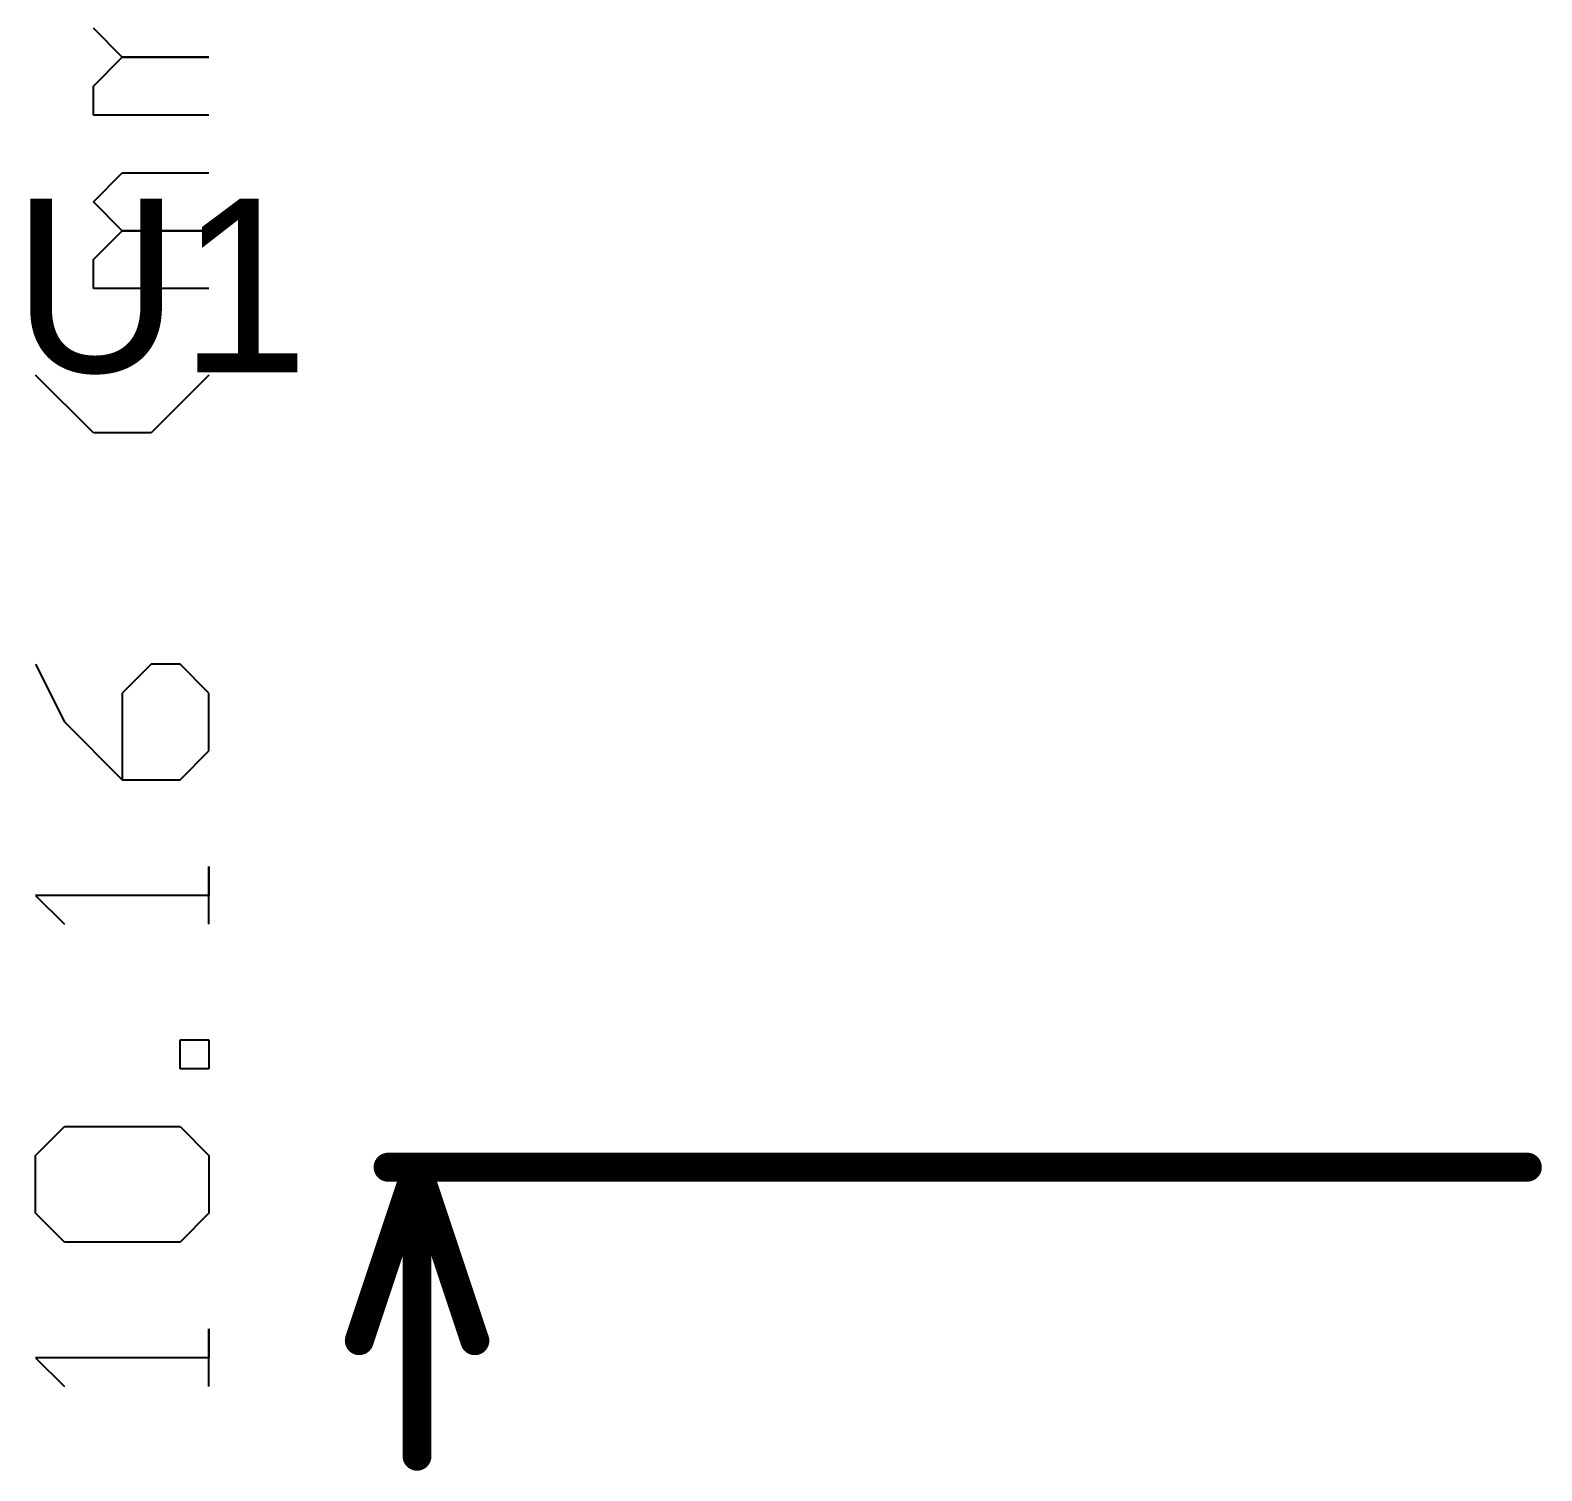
# Model space of a CAD drawing. Header units: millimetres. Extents: x 37.2 to 96.5, y 61.3 to 99.1.
# Drawn here: x 37.24 to 50.52, y 73.41 to 86.06 of the extents above; entities that cross this region are included whole.
import ezdxf

# ---------------------------------------------------------------- set-up
doc = ezdxf.new("R2010")
doc.units = ezdxf.units.MM
doc.layers.add('Mechanical1', color=6, linetype='Continuous')
doc.layers.add('TopOverlay', color=2, linetype='Continuous')

msp = doc.modelspace()

# ---------------------------------------------------------------- linework, layer by layer
at = {"layer": 'Mechanical1'}
for p, q in [((38.05, 85.825), (37.796, 86.079)), ((37.796, 85.571), (38.05, 85.825)), ((38.05, 85.825), (38.812, 85.825)), ((38.812, 85.825), (38.05, 85.825)), ((37.796, 85.317), (37.796, 85.571)), ((38.812, 85.317), (37.796, 85.317)), ((37.796, 84.555), (38.05, 84.809)), ((38.05, 84.809), (38.812, 84.809)), ((38.05, 84.301), (37.796, 84.555)), ((37.796, 84.048), (38.05, 84.301)), ((38.05, 84.301), (38.812, 84.301)), ((38.812, 84.301), (38.05, 84.301)), ((37.796, 83.794), (37.796, 84.048)), ((38.812, 83.794), (37.796, 83.794)), ((37.796, 82.524), (37.288, 83.032)), ((38.812, 83.032), (38.304, 82.524)), ((38.304, 82.524), (37.796, 82.524)), ((37.288, 80.493), (37.542, 79.985)), ((38.304, 80.493), (38.05, 80.239)), ((38.558, 80.493), (38.304, 80.493)), ((38.812, 80.239), (38.558, 80.493)), ((38.05, 80.239), (38.05, 79.477)), ((38.812, 79.731), (38.812, 80.239)), ((37.542, 79.985), (38.05, 79.477)), ((38.558, 79.477), (38.812, 79.731)), ((38.05, 79.477), (38.558, 79.477)), ((38.812, 78.207), (38.812, 78.715)), ((38.812, 78.715), (38.812, 78.461)), ((38.812, 78.461), (37.288, 78.461)), ((37.288, 78.461), (37.542, 78.207)), ((38.558, 76.938), (38.558, 77.192)), ((38.558, 77.192), (38.812, 77.192)), ((38.812, 77.192), (38.812, 76.938)), ((38.812, 76.938), (38.558, 76.938)), ((37.288, 76.176), (37.542, 76.43)), ((37.542, 76.43), (38.558, 76.43)), ((38.558, 76.43), (38.812, 76.176)), ((37.288, 75.668), (37.288, 76.176)), ((38.812, 76.176), (38.812, 75.668)), ((37.542, 75.414), (37.288, 75.668)), ((38.812, 75.668), (38.558, 75.414)), ((38.558, 75.414), (37.542, 75.414)), ((38.812, 74.145), (38.812, 74.653)), ((38.812, 74.653), (38.812, 74.399)), ((38.812, 74.399), (37.288, 74.399)), ((37.288, 74.399), (37.542, 74.145))]:
    msp.add_line(p, q, dxfattribs=at)
at = {"layer": 'Mechanical1', "const_width": 0.254}
for points in [[(40.132, 74.549), (40.64, 76.073)], [(40.386, 76.073), (50.396, 76.073)], [(40.64, 73.533), (40.64, 76.073)], [(40.64, 76.073), (41.148, 74.549)]]:
    msp.add_lwpolyline(points, dxfattribs=at)
at = {"layer": 'Mechanical1', "const_width": 0.127}
for points in [[(40.322, 76.073, 1), (40.45, 76.073, 1)], [(40.577, 76.073, 1), (40.703, 76.073, 1)], [(40.577, 76.073, 1), (40.703, 76.073, 1)], [(40.577, 76.073, 1), (40.703, 76.073, 1)], [(50.333, 76.073, 1), (50.46, 76.073, 1)], [(40.069, 74.549, 1), (40.196, 74.549, 1)], [(41.084, 74.549, 1), (41.212, 74.549, 1)], [(40.577, 73.533, 1), (40.703, 73.533, 1)]]:
    msp.add_lwpolyline(points, format="xyb", close=True, dxfattribs=at)

# ---------------------------------------------------------------- texts
at = {"layer": 'TopOverlay'}
msp.add_text('U1', height=1.524, dxfattribs=at).set_placement((37.084, 83.058))

doc.saveas('drawing.dxf')
